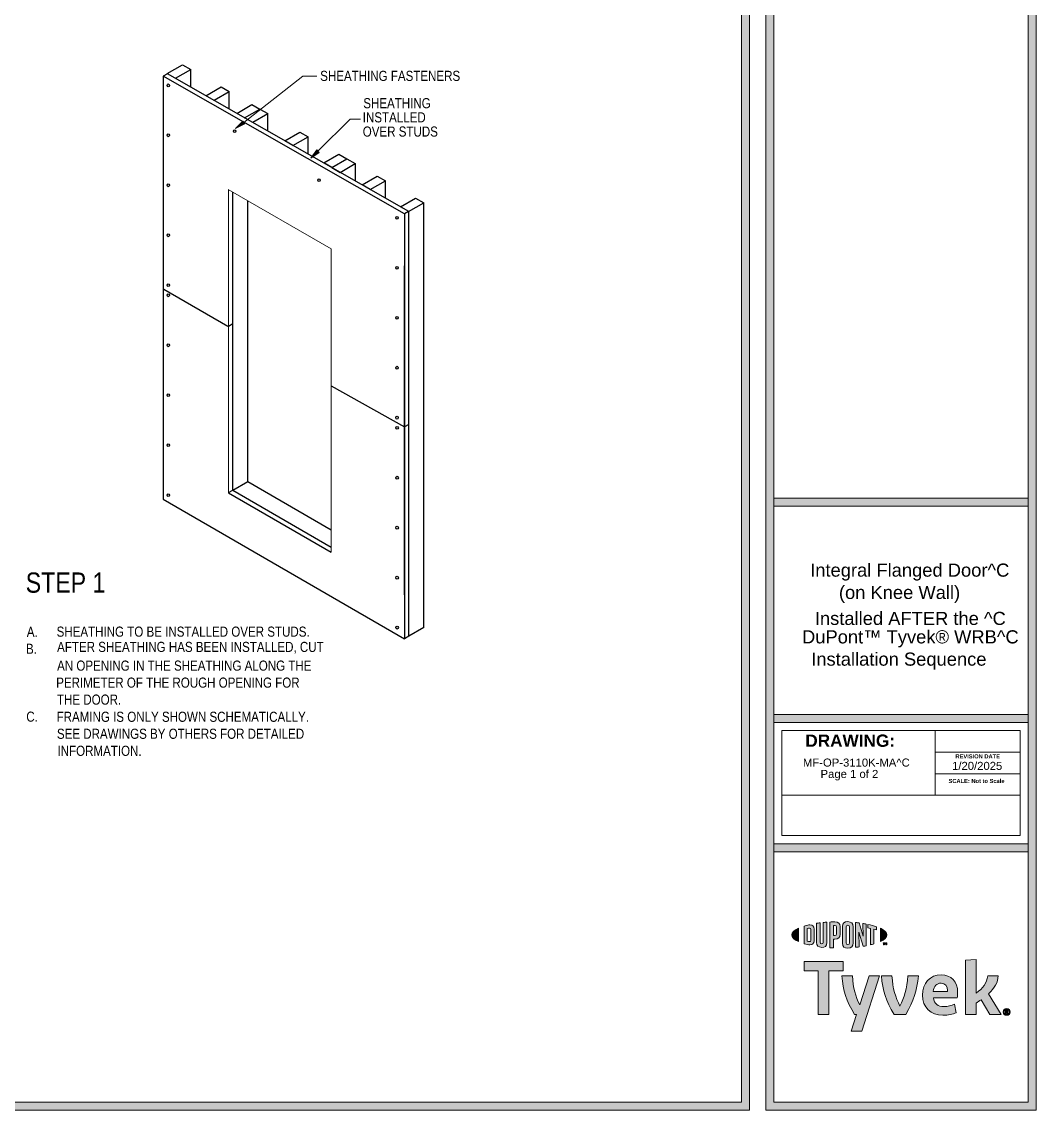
# Model space of a CAD drawing. Header units: inches. Extents: x -26 to 76, y -15 to 22.
# Drawn here: x 8.77 to 24.47, y -15.13 to 1.72 of the extents above; entities that cross this region are included whole.
import ezdxf

# ---------------------------------------------------------------- set-up
doc = ezdxf.new("R2010")
doc.units = ezdxf.units.IN
doc.header["$MEASUREMENT"] = 0
doc.layers.get('0').update_dxf_attribs({"lineweight": 0})
for name, color, linetype, lineweight in [('.ATI-TEXT_2', 7, 'Continuous', 0), ('G-ANNO-TTLB', 7, 'Continuous', 0), ('TYVEK', 7, 'Continuous', 0)]:
    doc.layers.add(name, color=color, linetype=linetype, lineweight=lineweight)

# ---------------------------------------------------------------- blocks, each defined once
blk = doc.blocks.new('Block_9')
at = {"layer": 'G-ANNO-TTLB', "true_color": 0xe02127, "transparency": 33554687}
h = blk.add_hatch(color=242, dxfattribs=at)
h.dxf.hatch_style = 2
edge = h.paths.add_edge_path()
edge.add_spline(control_points=[(20.982, -12.504), (20.982, -12.52), (20.973, -12.525), (20.961, -12.525), (20.952, -12.525), (20.939, -12.522), (20.928, -12.519), (20.928, -12.519), (20.928, -12.322), (20.928, -12.322), (20.939, -12.319), (20.952, -12.316), (20.961, -12.316), (20.973, -12.316), (20.982, -12.321), (20.982, -12.337), (20.982, -12.337), (20.982, -12.504), (20.982, -12.504)], knot_values=[0, 0, 0, 0, 1, 1, 1, 2, 2, 2, 3, 3, 3, 4, 4, 4, 5, 5, 5, 6, 6, 6, 6], degree=3, periodic=0)
edge = h.paths.add_edge_path()
edge.add_spline(control_points=[(20.969, -12.264), (20.951, -12.264), (20.925, -12.27), (20.879, -12.284), (20.879, -12.284), (20.879, -12.557), (20.879, -12.557), (20.919, -12.569), (20.951, -12.576), (20.969, -12.576), (21.01, -12.576), (21.033, -12.551), (21.033, -12.511), (21.033, -12.511), (21.033, -12.33), (21.033, -12.33), (21.033, -12.29), (21.01, -12.264), (20.969, -12.264)], knot_values=[0, 0, 0, 0, 1, 1, 1, 2, 2, 2, 3, 3, 3, 4, 4, 4, 5, 5, 5, 6, 6, 6, 6], degree=3, periodic=0)
h = blk.add_hatch(color=242, dxfattribs=at)
h.dxf.hatch_style = 2
edge = h.paths.add_edge_path()
edge.add_spline(control_points=[(21.176, -12.536), (21.176, -12.551), (21.17, -12.561), (21.151, -12.559), (21.131, -12.557), (21.126, -12.549), (21.126, -12.53), (21.126, -12.53), (21.126, -12.233), (21.126, -12.233), (21.113, -12.235), (21.085, -12.239), (21.072, -12.24), (21.072, -12.24), (21.072, -12.54), (21.072, -12.54), (21.072, -12.588), (21.096, -12.607), (21.151, -12.613), (21.201, -12.619), (21.232, -12.593), (21.232, -12.54), (21.232, -12.54), (21.232, -12.224), (21.232, -12.224), (21.221, -12.224), (21.187, -12.227), (21.176, -12.228), (21.176, -12.228), (21.176, -12.536), (21.176, -12.536)], knot_values=[0, 0, 0, 0, 1, 1, 1, 2, 2, 2, 3, 3, 3, 4, 4, 4, 5, 5, 5, 6, 6, 6, 7, 7, 7, 8, 8, 8, 9, 9, 9, 10, 10, 10, 10], degree=3, periodic=0)
h = blk.add_hatch(color=242, dxfattribs=at)
h.dxf.hatch_style = 2
edge = h.paths.add_edge_path()
edge.add_spline(control_points=[(21.38, -12.405), (21.38, -12.423), (21.374, -12.431), (21.351, -12.431), (21.351, -12.431), (21.332, -12.431), (21.332, -12.431), (21.332, -12.431), (21.332, -12.274), (21.332, -12.274), (21.34, -12.273), (21.345, -12.273), (21.35, -12.273), (21.375, -12.273), (21.38, -12.283), (21.38, -12.3), (21.38, -12.3), (21.38, -12.405), (21.38, -12.405)], knot_values=[0, 0, 0, 0, 1, 1, 1, 2, 2, 2, 3, 3, 3, 4, 4, 4, 5, 5, 5, 6, 6, 6, 6], degree=3, periodic=0)
edge = h.paths.add_edge_path()
edge.add_spline(control_points=[(21.354, -12.218), (21.344, -12.218), (21.308, -12.219), (21.276, -12.221), (21.276, -12.221), (21.276, -12.62), (21.276, -12.62), (21.287, -12.62), (21.316, -12.622), (21.332, -12.622), (21.332, -12.622), (21.332, -12.487), (21.332, -12.487), (21.332, -12.487), (21.354, -12.487), (21.354, -12.487), (21.412, -12.487), (21.437, -12.46), (21.437, -12.41), (21.437, -12.41), (21.437, -12.292), (21.437, -12.292), (21.437, -12.242), (21.409, -12.218), (21.354, -12.218)], knot_values=[0, 0, 0, 0, 1, 1, 1, 2, 2, 2, 3, 3, 3, 4, 4, 4, 5, 5, 5, 6, 6, 6, 7, 7, 7, 8, 8, 8, 8], degree=3, periodic=0)
h = blk.add_hatch(color=242, dxfattribs=at)
h.dxf.hatch_style = 2
edge = h.paths.add_edge_path()
edge.add_spline(control_points=[(21.58, -12.545), (21.58, -12.561), (21.575, -12.569), (21.555, -12.569), (21.535, -12.57), (21.529, -12.561), (21.529, -12.545), (21.529, -12.545), (21.529, -12.296), (21.529, -12.296), (21.529, -12.28), (21.535, -12.271), (21.555, -12.271), (21.575, -12.272), (21.58, -12.28), (21.58, -12.296), (21.58, -12.296), (21.58, -12.545), (21.58, -12.545)], knot_values=[0, 0, 0, 0, 1, 1, 1, 2, 2, 2, 3, 3, 3, 4, 4, 4, 5, 5, 5, 6, 6, 6, 6], degree=3, periodic=0)
edge = h.paths.add_edge_path()
edge.add_spline(control_points=[(21.555, -12.215), (21.503, -12.213), (21.472, -12.236), (21.472, -12.288), (21.472, -12.288), (21.472, -12.549), (21.472, -12.549), (21.472, -12.605), (21.5, -12.628), (21.555, -12.625), (21.609, -12.623), (21.637, -12.603), (21.637, -12.544), (21.637, -12.544), (21.637, -12.294), (21.637, -12.294), (21.637, -12.238), (21.612, -12.218), (21.555, -12.215)], knot_values=[0, 0, 0, 0, 1, 1, 1, 2, 2, 2, 3, 3, 3, 4, 4, 4, 5, 5, 5, 6, 6, 6, 6], degree=3, periodic=0)
h = blk.add_hatch(color=242, dxfattribs=at)
h.dxf.hatch_style = 2
edge = h.paths.add_edge_path()
edge.add_spline(control_points=[(21.793, -12.438), (21.793, -12.438), (21.73, -12.235), (21.73, -12.235), (21.714, -12.233), (21.693, -12.23), (21.677, -12.229), (21.677, -12.229), (21.677, -12.612), (21.677, -12.612), (21.688, -12.611), (21.717, -12.608), (21.731, -12.606), (21.731, -12.606), (21.727, -12.38), (21.727, -12.38), (21.727, -12.38), (21.793, -12.597), (21.793, -12.597), (21.807, -12.595), (21.827, -12.591), (21.84, -12.589), (21.84, -12.589), (21.84, -12.252), (21.84, -12.252), (21.826, -12.249), (21.801, -12.245), (21.789, -12.243), (21.789, -12.243), (21.793, -12.438), (21.793, -12.438)], knot_values=[0, 0, 0, 0, 1, 1, 1, 2, 2, 2, 3, 3, 3, 4, 4, 4, 5, 5, 5, 6, 6, 6, 7, 7, 7, 8, 8, 8, 9, 9, 9, 10, 10, 10, 10], degree=3, periodic=0)
h = blk.add_hatch(color=242, dxfattribs=at)
h.dxf.hatch_style = 2
edge = h.paths.add_edge_path()
edge.add_spline(control_points=[(21.868, -12.311), (21.882, -12.313), (21.896, -12.316), (21.909, -12.319), (21.909, -12.319), (21.909, -12.574), (21.909, -12.574), (21.921, -12.571), (21.944, -12.565), (21.959, -12.56), (21.959, -12.56), (21.959, -12.331), (21.959, -12.331), (21.974, -12.335), (21.988, -12.339), (22, -12.342), (22, -12.342), (22, -12.293), (22, -12.293), (21.961, -12.279), (21.918, -12.268), (21.868, -12.258), (21.868, -12.258), (21.868, -12.311), (21.868, -12.311)], knot_values=[0, 0, 0, 0, 1, 1, 1, 2, 2, 2, 3, 3, 3, 4, 4, 4, 5, 5, 5, 6, 6, 6, 7, 7, 7, 8, 8, 8, 8], degree=3, periodic=0)
h = blk.add_hatch(color=242, dxfattribs=at)
h.dxf.hatch_style = 2
edge = h.paths.add_edge_path()
edge.add_spline(control_points=[(20.69, -12.42), (20.69, -12.457), (20.727, -12.493), (20.79, -12.523), (20.79, -12.523), (20.79, -12.317), (20.79, -12.317), (20.727, -12.347), (20.69, -12.382), (20.69, -12.42)], knot_values=[0, 0, 0, 0, 1, 1, 1, 2, 2, 2, 3, 3, 3, 3], degree=3, periodic=0)
h = blk.add_hatch(color=242, dxfattribs=at)
h.dxf.hatch_style = 2
edge = h.paths.add_edge_path()
edge.add_spline(control_points=[(22.161, -12.42), (22.161, -12.457), (22.124, -12.493), (22.06, -12.523), (22.06, -12.523), (22.06, -12.317), (22.06, -12.317), (22.124, -12.347), (22.161, -12.382), (22.161, -12.42)], knot_values=[0, 0, 0, 0, 1, 1, 1, 2, 2, 2, 3, 3, 3, 3], degree=3, periodic=0)
h = blk.add_hatch(color=242, dxfattribs=at)
h.dxf.hatch_style = 2
edge = h.paths.add_edge_path()
edge.add_spline(control_points=[(22.131, -12.543), (22.131, -12.543), (22.137, -12.543), (22.137, -12.543), (22.137, -12.543), (22.146, -12.558), (22.146, -12.558), (22.146, -12.558), (22.155, -12.543), (22.155, -12.543), (22.155, -12.543), (22.161, -12.543), (22.161, -12.543), (22.161, -12.543), (22.161, -12.573), (22.161, -12.573), (22.161, -12.573), (22.155, -12.573), (22.155, -12.573), (22.155, -12.573), (22.155, -12.552), (22.155, -12.552), (22.155, -12.552), (22.146, -12.566), (22.146, -12.566), (22.146, -12.566), (22.146, -12.566), (22.146, -12.566), (22.146, -12.566), (22.136, -12.552), (22.136, -12.552), (22.136, -12.552), (22.136, -12.573), (22.136, -12.573), (22.136, -12.573), (22.131, -12.573), (22.131, -12.573), (22.131, -12.573), (22.131, -12.543), (22.131, -12.543)], knot_values=[0, 0, 0, 0, 1, 1, 1, 2, 2, 2, 3, 3, 3, 4, 4, 4, 5, 5, 5, 6, 6, 6, 7, 7, 7, 8, 8, 8, 9, 9, 9, 10, 10, 10, 11, 11, 11, 12, 12, 12, 13, 13, 13, 13], degree=3, periodic=0)
edge = h.paths.add_edge_path()
edge.add_spline(control_points=[(22.11, -12.549), (22.11, -12.549), (22.101, -12.549), (22.101, -12.549), (22.101, -12.549), (22.101, -12.543), (22.101, -12.543), (22.101, -12.543), (22.125, -12.543), (22.125, -12.543), (22.125, -12.543), (22.125, -12.549), (22.125, -12.549), (22.125, -12.549), (22.115, -12.549), (22.115, -12.549), (22.115, -12.549), (22.115, -12.573), (22.115, -12.573), (22.115, -12.573), (22.11, -12.573), (22.11, -12.573), (22.11, -12.573), (22.11, -12.549), (22.11, -12.549)], knot_values=[0, 0, 0, 0, 1, 1, 1, 2, 2, 2, 3, 3, 3, 4, 4, 4, 5, 5, 5, 6, 6, 6, 7, 7, 7, 8, 8, 8, 8], degree=3, periodic=0)
at = {"layer": 'G-ANNO-TTLB'}
for points, knots in [([(20.969, -12.264), (20.951, -12.264), (20.925, -12.27), (20.879, -12.284), (20.879, -12.284), (20.879, -12.557), (20.879, -12.557), (20.919, -12.569), (20.951, -12.576), (20.969, -12.576), (21.01, -12.576), (21.033, -12.551), (21.033, -12.511), (21.033, -12.511), (21.033, -12.33), (21.033, -12.33), (21.033, -12.29), (21.01, -12.264), (20.969, -12.264)], [0, 0, 0, 0, 1, 1, 1, 2, 2, 2, 3, 3, 3, 4, 4, 4, 5, 5, 5, 6, 6, 6, 6]), ([(21.176, -12.536), (21.176, -12.551), (21.17, -12.561), (21.151, -12.559), (21.131, -12.557), (21.126, -12.549), (21.126, -12.53), (21.126, -12.53), (21.126, -12.233), (21.126, -12.233), (21.113, -12.235), (21.085, -12.239), (21.072, -12.24), (21.072, -12.24), (21.072, -12.54), (21.072, -12.54), (21.072, -12.588), (21.096, -12.607), (21.151, -12.613), (21.201, -12.619), (21.232, -12.593), (21.232, -12.54), (21.232, -12.54), (21.232, -12.224), (21.232, -12.224), (21.221, -12.224), (21.187, -12.227), (21.176, -12.228), (21.176, -12.228), (21.176, -12.536), (21.176, -12.536)], [0, 0, 0, 0, 1, 1, 1, 2, 2, 2, 3, 3, 3, 4, 4, 4, 5, 5, 5, 6, 6, 6, 7, 7, 7, 8, 8, 8, 9, 9, 9, 10, 10, 10, 10]), ([(21.354, -12.218), (21.344, -12.218), (21.308, -12.219), (21.276, -12.221), (21.276, -12.221), (21.276, -12.62), (21.276, -12.62), (21.287, -12.62), (21.316, -12.622), (21.332, -12.622), (21.332, -12.622), (21.332, -12.487), (21.332, -12.487), (21.332, -12.487), (21.354, -12.487), (21.354, -12.487), (21.412, -12.487), (21.437, -12.46), (21.437, -12.41), (21.437, -12.41), (21.437, -12.292), (21.437, -12.292), (21.437, -12.242), (21.409, -12.218), (21.354, -12.218)], [0, 0, 0, 0, 1, 1, 1, 2, 2, 2, 3, 3, 3, 4, 4, 4, 5, 5, 5, 6, 6, 6, 7, 7, 7, 8, 8, 8, 8]), ([(21.38, -12.405), (21.38, -12.423), (21.374, -12.431), (21.351, -12.431), (21.351, -12.431), (21.332, -12.431), (21.332, -12.431), (21.332, -12.431), (21.332, -12.274), (21.332, -12.274), (21.34, -12.273), (21.345, -12.273), (21.35, -12.273), (21.375, -12.273), (21.38, -12.283), (21.38, -12.3), (21.38, -12.3), (21.38, -12.405), (21.38, -12.405)], [0, 0, 0, 0, 1, 1, 1, 2, 2, 2, 3, 3, 3, 4, 4, 4, 5, 5, 5, 6, 6, 6, 6]), ([(21.555, -12.215), (21.503, -12.213), (21.472, -12.236), (21.472, -12.288), (21.472, -12.288), (21.472, -12.549), (21.472, -12.549), (21.472, -12.605), (21.5, -12.628), (21.555, -12.625), (21.609, -12.623), (21.637, -12.603), (21.637, -12.544), (21.637, -12.544), (21.637, -12.294), (21.637, -12.294), (21.637, -12.238), (21.612, -12.218), (21.555, -12.215)], [0, 0, 0, 0, 1, 1, 1, 2, 2, 2, 3, 3, 3, 4, 4, 4, 5, 5, 5, 6, 6, 6, 6]), ([(21.58, -12.545), (21.58, -12.561), (21.575, -12.569), (21.555, -12.569), (21.535, -12.57), (21.529, -12.561), (21.529, -12.545), (21.529, -12.545), (21.529, -12.296), (21.529, -12.296), (21.529, -12.28), (21.535, -12.271), (21.555, -12.271), (21.575, -12.272), (21.58, -12.28), (21.58, -12.296), (21.58, -12.296), (21.58, -12.545), (21.58, -12.545)], [0, 0, 0, 0, 1, 1, 1, 2, 2, 2, 3, 3, 3, 4, 4, 4, 5, 5, 5, 6, 6, 6, 6]), ([(21.793, -12.438), (21.793, -12.438), (21.73, -12.235), (21.73, -12.235), (21.714, -12.233), (21.693, -12.23), (21.677, -12.229), (21.677, -12.229), (21.677, -12.612), (21.677, -12.612), (21.688, -12.611), (21.717, -12.608), (21.731, -12.606), (21.731, -12.606), (21.727, -12.38), (21.727, -12.38), (21.727, -12.38), (21.793, -12.597), (21.793, -12.597), (21.807, -12.595), (21.827, -12.591), (21.84, -12.589), (21.84, -12.589), (21.84, -12.252), (21.84, -12.252), (21.826, -12.249), (21.801, -12.245), (21.789, -12.243), (21.789, -12.243), (21.793, -12.438), (21.793, -12.438)], [0, 0, 0, 0, 1, 1, 1, 2, 2, 2, 3, 3, 3, 4, 4, 4, 5, 5, 5, 6, 6, 6, 7, 7, 7, 8, 8, 8, 9, 9, 9, 10, 10, 10, 10]), ([(21.868, -12.311), (21.882, -12.313), (21.896, -12.316), (21.909, -12.319), (21.909, -12.319), (21.909, -12.574), (21.909, -12.574), (21.921, -12.571), (21.944, -12.565), (21.959, -12.56), (21.959, -12.56), (21.959, -12.331), (21.959, -12.331), (21.974, -12.335), (21.988, -12.339), (22, -12.342), (22, -12.342), (22, -12.293), (22, -12.293), (21.961, -12.279), (21.918, -12.268), (21.868, -12.258), (21.868, -12.258), (21.868, -12.311), (21.868, -12.311)], [0, 0, 0, 0, 1, 1, 1, 2, 2, 2, 3, 3, 3, 4, 4, 4, 5, 5, 5, 6, 6, 6, 7, 7, 7, 8, 8, 8, 8]), ([(20.69, -12.42), (20.69, -12.457), (20.727, -12.493), (20.79, -12.523), (20.79, -12.523), (20.79, -12.317), (20.79, -12.317), (20.727, -12.347), (20.69, -12.382), (20.69, -12.42)], [0, 0, 0, 0, 1, 1, 1, 2, 2, 2, 3, 3, 3, 3]), ([(20.982, -12.504), (20.982, -12.52), (20.973, -12.525), (20.961, -12.525), (20.952, -12.525), (20.939, -12.522), (20.928, -12.519), (20.928, -12.519), (20.928, -12.322), (20.928, -12.322), (20.939, -12.319), (20.952, -12.316), (20.961, -12.316), (20.973, -12.316), (20.982, -12.321), (20.982, -12.337), (20.982, -12.337), (20.982, -12.504), (20.982, -12.504)], [0, 0, 0, 0, 1, 1, 1, 2, 2, 2, 3, 3, 3, 4, 4, 4, 5, 5, 5, 6, 6, 6, 6]), ([(22.161, -12.42), (22.161, -12.457), (22.124, -12.493), (22.06, -12.523), (22.06, -12.523), (22.06, -12.317), (22.06, -12.317), (22.124, -12.347), (22.161, -12.382), (22.161, -12.42)], [0, 0, 0, 0, 1, 1, 1, 2, 2, 2, 3, 3, 3, 3]), ([(22.11, -12.549), (22.11, -12.549), (22.101, -12.549), (22.101, -12.549), (22.101, -12.549), (22.101, -12.543), (22.101, -12.543), (22.101, -12.543), (22.125, -12.543), (22.125, -12.543), (22.125, -12.543), (22.125, -12.549), (22.125, -12.549), (22.125, -12.549), (22.115, -12.549), (22.115, -12.549), (22.115, -12.549), (22.115, -12.573), (22.115, -12.573), (22.115, -12.573), (22.11, -12.573), (22.11, -12.573), (22.11, -12.573), (22.11, -12.549), (22.11, -12.549)], [0, 0, 0, 0, 1, 1, 1, 2, 2, 2, 3, 3, 3, 4, 4, 4, 5, 5, 5, 6, 6, 6, 7, 7, 7, 8, 8, 8, 8]), ([(22.131, -12.543), (22.131, -12.543), (22.137, -12.543), (22.137, -12.543), (22.137, -12.543), (22.146, -12.558), (22.146, -12.558), (22.146, -12.558), (22.155, -12.543), (22.155, -12.543), (22.155, -12.543), (22.161, -12.543), (22.161, -12.543), (22.161, -12.543), (22.161, -12.573), (22.161, -12.573), (22.161, -12.573), (22.155, -12.573), (22.155, -12.573), (22.155, -12.573), (22.155, -12.552), (22.155, -12.552), (22.155, -12.552), (22.146, -12.566), (22.146, -12.566), (22.146, -12.566), (22.146, -12.566), (22.146, -12.566), (22.146, -12.566), (22.136, -12.552), (22.136, -12.552), (22.136, -12.552), (22.136, -12.573), (22.136, -12.573), (22.136, -12.573), (22.131, -12.573), (22.131, -12.573), (22.131, -12.573), (22.131, -12.543), (22.131, -12.543)], [0, 0, 0, 0, 1, 1, 1, 2, 2, 2, 3, 3, 3, 4, 4, 4, 5, 5, 5, 6, 6, 6, 7, 7, 7, 8, 8, 8, 9, 9, 9, 10, 10, 10, 11, 11, 11, 12, 12, 12, 13, 13, 13, 13])]:
    blk.add_open_spline(points, degree=3, knots=knots, dxfattribs=at)
blk = doc.blocks.new('Block_13')
at = {"layer": 'G-ANNO-TTLB', "true_color": 0x15497e, "transparency": 33554687}
h = blk.add_hatch(color=156, dxfattribs=at)
h.dxf.hatch_style = 2
edge = h.paths.add_edge_path()
edge.add_spline(control_points=[(23.736, -13.331), (23.736, -13.331), (23.93, -13.651), (23.93, -13.651), (23.93, -13.651), (23.754, -13.651), (23.754, -13.651), (23.754, -13.651), (23.619, -13.423), (23.619, -13.423), (23.595, -13.44), (23.569, -13.458), (23.541, -13.475), (23.541, -13.475), (23.541, -13.651), (23.541, -13.651), (23.541, -13.651), (23.379, -13.651), (23.379, -13.651), (23.379, -13.651), (23.379, -12.811), (23.379, -12.811), (23.379, -12.811), (23.541, -12.803), (23.541, -12.803), (23.541, -12.803), (23.541, -13.32), (23.541, -13.32), (23.651, -13.248), (23.705, -13.166), (23.724, -13.052), (23.724, -13.052), (23.884, -13.052), (23.884, -13.052), (23.881, -13.153), (23.829, -13.243), (23.736, -13.331)], knot_values=[0, 0, 0, 0, 1, 1, 1, 2, 2, 2, 3, 3, 3, 4, 4, 4, 5, 5, 5, 6, 6, 6, 7, 7, 7, 8, 8, 8, 9, 9, 9, 10, 10, 10, 11, 11, 11, 12, 12, 12, 12], degree=3, periodic=0)
h = blk.add_hatch(color=156, dxfattribs=at)
h.dxf.hatch_style = 2
h.paths.add_polyline_path([(21.482, -12.831), (20.879, -12.831), (20.879, -12.974), (21.097, -12.974), (21.097, -13.651), (21.264, -13.651), (21.264, -12.974), (21.482, -12.974)])
h = blk.add_hatch(color=156, dxfattribs=at)
h.dxf.hatch_style = 2
edge = h.paths.add_edge_path()
edge.add_spline(control_points=[(22.486, -13.052), (22.475, -13.253), (22.431, -13.389), (22.362, -13.521), (22.295, -13.389), (22.251, -13.253), (22.239, -13.052), (22.239, -13.052), (22.076, -13.052), (22.076, -13.052), (22.093, -13.288), (22.146, -13.439), (22.273, -13.651), (22.273, -13.651), (22.452, -13.651), (22.452, -13.651), (22.574, -13.439), (22.624, -13.288), (22.648, -13.052), (22.648, -13.052), (22.486, -13.052), (22.486, -13.052)], knot_values=[0, 0, 0, 0, 1, 1, 1, 2, 2, 2, 3, 3, 3, 4, 4, 4, 5, 5, 5, 6, 6, 6, 7, 7, 7, 7], degree=3, periodic=0)
h = blk.add_hatch(color=156, dxfattribs=at)
h.dxf.hatch_style = 2
edge = h.paths.add_edge_path()
edge.add_spline(control_points=[(22.879, -13.295), (22.879, -13.295), (23.101, -13.295), (23.101, -13.295), (23.101, -13.295), (23.101, -13.281), (23.101, -13.281), (23.101, -13.215), (23.066, -13.167), (23.002, -13.167), (22.934, -13.167), (22.889, -13.215), (22.879, -13.295)], knot_values=[0, 0, 0, 0, 1, 1, 1, 2, 2, 2, 3, 3, 3, 4, 4, 4, 4], degree=3, periodic=0)
edge = h.paths.add_edge_path()
edge.add_spline(control_points=[(23.234, -13.625), (23.182, -13.649), (23.106, -13.665), (23.029, -13.665), (22.84, -13.665), (22.711, -13.546), (22.711, -13.351), (22.711, -13.165), (22.829, -13.038), (23.002, -13.038), (23.155, -13.038), (23.256, -13.147), (23.256, -13.304), (23.256, -13.339), (23.254, -13.37), (23.251, -13.393), (23.251, -13.393), (22.881, -13.393), (22.881, -13.393), (22.896, -13.487), (22.951, -13.529), (23.045, -13.529), (23.102, -13.529), (23.158, -13.516), (23.208, -13.495), (23.208, -13.495), (23.234, -13.625), (23.234, -13.625)], knot_values=[0, 0, 0, 0, 1, 1, 1, 2, 2, 2, 3, 3, 3, 4, 4, 4, 5, 5, 5, 6, 6, 6, 7, 7, 7, 8, 8, 8, 9, 9, 9, 9], degree=3, periodic=0)
at = {"layer": 'G-ANNO-TTLB'}
blk.add_lwpolyline([(21.482, -12.831), (20.879, -12.831), (20.879, -12.974), (21.097, -12.974), (21.097, -13.651), (21.264, -13.651), (21.264, -12.974), (21.482, -12.974)], close=True, dxfattribs=at)
for points, knots in [([(23.736, -13.331), (23.736, -13.331), (23.93, -13.651), (23.93, -13.651), (23.93, -13.651), (23.754, -13.651), (23.754, -13.651), (23.754, -13.651), (23.619, -13.423), (23.619, -13.423), (23.595, -13.44), (23.569, -13.458), (23.541, -13.475), (23.541, -13.475), (23.541, -13.651), (23.541, -13.651), (23.541, -13.651), (23.379, -13.651), (23.379, -13.651), (23.379, -13.651), (23.379, -12.811), (23.379, -12.811), (23.379, -12.811), (23.541, -12.803), (23.541, -12.803), (23.541, -12.803), (23.541, -13.32), (23.541, -13.32), (23.651, -13.248), (23.705, -13.166), (23.724, -13.052), (23.724, -13.052), (23.884, -13.052), (23.884, -13.052), (23.881, -13.153), (23.829, -13.243), (23.736, -13.331)], [0, 0, 0, 0, 1, 1, 1, 2, 2, 2, 3, 3, 3, 4, 4, 4, 5, 5, 5, 6, 6, 6, 7, 7, 7, 8, 8, 8, 9, 9, 9, 10, 10, 10, 11, 11, 11, 12, 12, 12, 12]), ([(22.486, -13.052), (22.475, -13.253), (22.431, -13.389), (22.362, -13.521), (22.295, -13.389), (22.251, -13.253), (22.239, -13.052), (22.239, -13.052), (22.076, -13.052), (22.076, -13.052), (22.093, -13.288), (22.146, -13.439), (22.273, -13.651), (22.273, -13.651), (22.452, -13.651), (22.452, -13.651), (22.574, -13.439), (22.624, -13.288), (22.648, -13.052), (22.648, -13.052), (22.486, -13.052), (22.486, -13.052)], [0, 0, 0, 0, 1, 1, 1, 2, 2, 2, 3, 3, 3, 4, 4, 4, 5, 5, 5, 6, 6, 6, 7, 7, 7, 7]), ([(23.234, -13.625), (23.182, -13.649), (23.106, -13.665), (23.029, -13.665), (22.84, -13.665), (22.711, -13.546), (22.711, -13.351), (22.711, -13.165), (22.829, -13.038), (23.002, -13.038), (23.155, -13.038), (23.256, -13.147), (23.256, -13.304), (23.256, -13.339), (23.254, -13.37), (23.251, -13.393), (23.251, -13.393), (22.881, -13.393), (22.881, -13.393), (22.896, -13.487), (22.951, -13.529), (23.045, -13.529), (23.102, -13.529), (23.158, -13.516), (23.208, -13.495), (23.208, -13.495), (23.234, -13.625), (23.234, -13.625)], [0, 0, 0, 0, 1, 1, 1, 2, 2, 2, 3, 3, 3, 4, 4, 4, 5, 5, 5, 6, 6, 6, 7, 7, 7, 8, 8, 8, 9, 9, 9, 9]), ([(22.879, -13.295), (22.879, -13.295), (23.101, -13.295), (23.101, -13.295), (23.101, -13.295), (23.101, -13.281), (23.101, -13.281), (23.101, -13.215), (23.066, -13.167), (23.002, -13.167), (22.934, -13.167), (22.889, -13.215), (22.879, -13.295)], [0, 0, 0, 0, 1, 1, 1, 2, 2, 2, 3, 3, 3, 4, 4, 4, 4])]:
    blk.add_open_spline(points, degree=3, knots=knots, dxfattribs=at)
blk = doc.blocks.new('Block_12')
at = {"layer": 'G-ANNO-TTLB', "true_color": 0x15497e, "transparency": 33554687}
h = blk.add_hatch(color=156, dxfattribs=at)
h.dxf.hatch_style = 2
edge = h.paths.add_edge_path()
edge.add_spline(control_points=[(21.885, -13.052), (21.885, -13.052), (21.74, -13.503), (21.74, -13.503), (21.678, -13.376), (21.638, -13.244), (21.626, -13.052), (21.626, -13.052), (21.463, -13.052), (21.463, -13.052), (21.48, -13.288), (21.533, -13.439), (21.66, -13.651), (21.66, -13.651), (21.692, -13.651), (21.692, -13.651), (21.692, -13.651), (21.609, -13.909), (21.609, -13.909), (21.609, -13.909), (21.771, -13.909), (21.771, -13.909), (21.771, -13.909), (22.047, -13.052), (22.047, -13.052), (22.047, -13.052), (21.885, -13.052), (21.885, -13.052)], knot_values=[0, 0, 0, 0, 1, 1, 1, 2, 2, 2, 3, 3, 3, 4, 4, 4, 5, 5, 5, 6, 6, 6, 7, 7, 7, 8, 8, 8, 9, 9, 9, 9], degree=3, periodic=0)
at = {"layer": 'G-ANNO-TTLB'}
blk.add_open_spline([(21.885, -13.052), (21.885, -13.052), (21.74, -13.503), (21.74, -13.503), (21.678, -13.376), (21.638, -13.244), (21.626, -13.052), (21.626, -13.052), (21.463, -13.052), (21.463, -13.052), (21.48, -13.288), (21.533, -13.439), (21.66, -13.651), (21.66, -13.651), (21.692, -13.651), (21.692, -13.651), (21.692, -13.651), (21.609, -13.909), (21.609, -13.909), (21.609, -13.909), (21.771, -13.909), (21.771, -13.909), (21.771, -13.909), (22.047, -13.052), (22.047, -13.052), (22.047, -13.052), (21.885, -13.052), (21.885, -13.052)], degree=3, knots=[0, 0, 0, 0, 1, 1, 1, 2, 2, 2, 3, 3, 3, 4, 4, 4, 5, 5, 5, 6, 6, 6, 7, 7, 7, 8, 8, 8, 9, 9, 9, 9], dxfattribs=at)
blk.add_blockref('Block_13', (0, 0), dxfattribs=at)
blk = doc.blocks.new('Block_14')
at = {"layer": 'G-ANNO-TTLB', "true_color": 0x15497e, "transparency": 33554687}
h = blk.add_hatch(color=156, dxfattribs=at)
h.dxf.hatch_style = 2
edge = h.paths.add_edge_path()
edge.add_spline(control_points=[(24.008, -13.596), (24.008, -13.596), (24.008, -13.611), (24.008, -13.611), (24.008, -13.611), (24.014, -13.611), (24.014, -13.611), (24.021, -13.611), (24.024, -13.61), (24.024, -13.604), (24.024, -13.598), (24.021, -13.596), (24.014, -13.596), (24.014, -13.596), (24.008, -13.596), (24.008, -13.596)], knot_values=[0, 0, 0, 0, 1, 1, 1, 2, 2, 2, 3, 3, 3, 4, 4, 4, 5, 5, 5, 5], degree=3, periodic=0)
edge = h.paths.add_edge_path()
edge.add_spline(control_points=[(23.996, -13.586), (23.996, -13.586), (24.014, -13.586), (24.014, -13.586), (24.029, -13.586), (24.035, -13.593), (24.035, -13.604), (24.035, -13.611), (24.032, -13.617), (24.025, -13.619), (24.029, -13.626), (24.033, -13.632), (24.039, -13.639), (24.039, -13.639), (24.025, -13.639), (24.025, -13.639), (24.021, -13.633), (24.017, -13.627), (24.014, -13.621), (24.014, -13.621), (24.008, -13.621), (24.008, -13.621), (24.008, -13.621), (24.008, -13.639), (24.008, -13.639), (24.008, -13.639), (23.996, -13.639), (23.996, -13.639), (23.996, -13.639), (23.996, -13.586), (23.996, -13.586)], knot_values=[0, 0, 0, 0, 1, 1, 1, 2, 2, 2, 3, 3, 3, 4, 4, 4, 5, 5, 5, 6, 6, 6, 7, 7, 7, 8, 8, 8, 9, 9, 9, 10, 10, 10, 10], degree=3, periodic=0)
edge = h.paths.add_edge_path()
edge.add_spline(control_points=[(24.015, -13.573), (23.99, -13.573), (23.975, -13.587), (23.975, -13.614), (23.975, -13.64), (23.99, -13.655), (24.015, -13.655), (24.04, -13.655), (24.055, -13.64), (24.055, -13.614), (24.055, -13.587), (24.04, -13.573), (24.015, -13.573)], knot_values=[0, 0, 0, 0, 1, 1, 1, 2, 2, 2, 3, 3, 3, 4, 4, 4, 4], degree=3, periodic=0)
edge = h.paths.add_edge_path()
edge.add_spline(control_points=[(24.015, -13.562), (24.047, -13.562), (24.067, -13.582), (24.067, -13.614), (24.067, -13.645), (24.046, -13.665), (24.015, -13.665), (23.983, -13.665), (23.963, -13.645), (23.963, -13.614), (23.963, -13.582), (23.983, -13.562), (24.015, -13.562)], knot_values=[0, 0, 0, 0, 1, 1, 1, 2, 2, 2, 3, 3, 3, 4, 4, 4, 4], degree=3, periodic=0)
at = {"layer": 'G-ANNO-TTLB'}
for points, knots in [([(24.015, -13.562), (24.047, -13.562), (24.067, -13.582), (24.067, -13.614), (24.067, -13.645), (24.046, -13.665), (24.015, -13.665), (23.983, -13.665), (23.963, -13.645), (23.963, -13.614), (23.963, -13.582), (23.983, -13.562), (24.015, -13.562)], [0, 0, 0, 0, 1, 1, 1, 2, 2, 2, 3, 3, 3, 4, 4, 4, 4]), ([(24.015, -13.573), (23.99, -13.573), (23.975, -13.587), (23.975, -13.614), (23.975, -13.64), (23.99, -13.655), (24.015, -13.655), (24.04, -13.655), (24.055, -13.64), (24.055, -13.614), (24.055, -13.587), (24.04, -13.573), (24.015, -13.573)], [0, 0, 0, 0, 1, 1, 1, 2, 2, 2, 3, 3, 3, 4, 4, 4, 4]), ([(23.996, -13.586), (23.996, -13.586), (24.014, -13.586), (24.014, -13.586), (24.029, -13.586), (24.035, -13.593), (24.035, -13.604), (24.035, -13.611), (24.032, -13.617), (24.025, -13.619), (24.029, -13.626), (24.033, -13.632), (24.039, -13.639), (24.039, -13.639), (24.025, -13.639), (24.025, -13.639), (24.021, -13.633), (24.017, -13.627), (24.014, -13.621), (24.014, -13.621), (24.008, -13.621), (24.008, -13.621), (24.008, -13.621), (24.008, -13.639), (24.008, -13.639), (24.008, -13.639), (23.996, -13.639), (23.996, -13.639), (23.996, -13.639), (23.996, -13.586), (23.996, -13.586)], [0, 0, 0, 0, 1, 1, 1, 2, 2, 2, 3, 3, 3, 4, 4, 4, 5, 5, 5, 6, 6, 6, 7, 7, 7, 8, 8, 8, 9, 9, 9, 10, 10, 10, 10]), ([(24.008, -13.596), (24.008, -13.596), (24.008, -13.611), (24.008, -13.611), (24.008, -13.611), (24.014, -13.611), (24.014, -13.611), (24.021, -13.611), (24.024, -13.61), (24.024, -13.604), (24.024, -13.598), (24.021, -13.596), (24.014, -13.596), (24.014, -13.596), (24.008, -13.596), (24.008, -13.596)], [0, 0, 0, 0, 1, 1, 1, 2, 2, 2, 3, 3, 3, 4, 4, 4, 5, 5, 5, 5])]:
    blk.add_open_spline(points, degree=3, knots=knots, dxfattribs=at)
blk = doc.blocks.new('Block_11')
at = {"layer": 'G-ANNO-TTLB'}
for name in ['Block_12', 'Block_14']:
    blk.add_blockref(name, (0, 0), dxfattribs=at)
blk = doc.blocks.new('Block_10')
at = {"layer": 'G-ANNO-TTLB'}
blk.add_blockref('Block_11', (0, 0), dxfattribs=at)
blk = doc.blocks.new('Block_8')
at = {"layer": 'G-ANNO-TTLB'}
for name in ['Block_9', 'Block_10']:
    blk.add_blockref(name, (0, 0), dxfattribs=at)
blk = doc.blocks.new('Block_40')
at = {"layer": 'TYVEK', "color": 252, "lineweight": 25, "true_color": 0x838484}
for centre in [(14.578, -1.32), (14.578, -2.094), (14.578, -2.867), (14.578, -3.64), (14.578, -4.413)]:
    blk.add_ellipse(centre, major_axis=(0, 0.0221), ratio=0.812499, dxfattribs=at)
blk = doc.blocks.new('Block_68')
at = {"layer": 'TYVEK', "color": 252, "lineweight": 25, "true_color": 0x838484}
for centre in [(14.578, -4.57), (14.578, -5.343), (14.578, -6.116), (14.578, -6.89), (14.578, -7.663)]:
    blk.add_ellipse(centre, major_axis=(0, 0.0221), ratio=0.86328, dxfattribs=at)
blk = doc.blocks.new('Block_69')
at = {"layer": 'TYVEK', "color": 252, "lineweight": 25, "true_color": 0x838484}
for centre in [(11.035, 0.731), (11.035, -0.042), (11.035, -0.816), (11.035, -1.589), (11.035, -2.362)]:
    blk.add_ellipse(centre, major_axis=(0, 0.0221), ratio=0.812499, dxfattribs=at)
blk = doc.blocks.new('Block_70')
at = {"layer": 'TYVEK', "color": 252, "lineweight": 25, "true_color": 0x838484}
for centre in [(11.035, -2.519), (11.035, -3.292), (11.035, -4.065), (11.035, -4.839), (11.035, -5.612)]:
    blk.add_ellipse(centre, major_axis=(0, 0.0221), ratio=0.86328, dxfattribs=at)
blk = doc.blocks.new('Block_407')
at = {"layer": '.ATI-TEXT_2', "true_color": 0x000000, "transparency": 33554687}
h = blk.add_hatch(color=18, dxfattribs=at)
h.dxf.hatch_style = 2
h.paths.add_polyline_path([(12.22, 0.136), (12.078, 0.065), (12.19, 0.178)])
at = {"layer": '.ATI-TEXT_2', "color": 18, "lineweight": 0, "true_color": 0x000000}
for p, q in [((12.205, 0.157), (13.118, 0.872)), ((13.118, 0.872), (13.335, 0.872))]:
    blk.add_line(p, q, dxfattribs=at)
at = {"layer": '.ATI-TEXT_2'}
blk.add_lwpolyline([(12.22, 0.136), (12.078, 0.065), (12.19, 0.178), (12.19, 0.178)], close=True, dxfattribs=at)
at = {"layer": '.ATI-TEXT_2', "insert": (13.387, 0.798), "char_height": 0.2, "attachment_point": 7}
blk.add_mtext('\\C18;\\c0;\\FArial Narrow|b0|i0|c1;\\H0.156250;\\W1.000000;SHEATHING FASTENERS', dxfattribs=at)
blk = doc.blocks.new('Block_409')
at = {"layer": '.ATI-TEXT_2', "char_height": 0.2, "attachment_point": 7}
for s, insert in [('\\C18;\\c0;\\FArial Narrow|b0|i0|c1;\\H0.156250;\\W1.000000;SHEATHING ', (14.054, 0.375)), ('\\C18;\\c0;\\FArial Narrow|b0|i0|c1;\\H0.156250;\\W1.000000;INSTALLED', (14.046, 0.156)), ('\\C18;\\c0;\\FArial Narrow|b0|i0|c1;\\H0.156250;\\W1.000000;OVER STUDS', (14.046, -0.064))]:
    blk.add_mtext(s, dxfattribs=dict(at, insert=insert))
blk = doc.blocks.new('Block_408')
at = {"layer": '.ATI-TEXT_2', "true_color": 0x000000, "transparency": 33554687}
h = blk.add_hatch(color=18, dxfattribs=at)
h.dxf.hatch_style = 2
h.paths.add_polyline_path([(13.369, -0.307), (13.24, -0.398), (13.333, -0.269)])
at = {"layer": '.ATI-TEXT_2', "color": 18, "lineweight": 0, "true_color": 0x000000}
for p, q in [((13.351, -0.288), (13.853, 0.207)), ((13.853, 0.207), (14.013, 0.207))]:
    blk.add_line(p, q, dxfattribs=at)
at = {"layer": '.ATI-TEXT_2'}
blk.add_lwpolyline([(13.369, -0.307), (13.24, -0.398), (13.333, -0.269), (13.333, -0.269)], close=True, dxfattribs=at)
blk.add_blockref('Block_409', (0, 0), dxfattribs=at)
blk = doc.blocks.new('Block_410')
at = {"layer": '.ATI-TEXT_2', "char_height": 0.2, "attachment_point": 7}
for s, insert in [('\\C18;\\c0;\\FArial Narrow|b0|i0|c1;\\H0.156250;\\W1.000000;A.', (8.845, -7.806)), ('\\C18;\\c0;\\FArial Narrow|b0|i0|c1;\\H0.156250;\\W1.000000;SHEATHING TO BE INSTALLED OVER STUDS.', (9.306, -7.806)), ('\\C18;\\c0;\\FArial Narrow|b0|i0|c1;\\H0.156250;\\W1.000000;B.', (8.832, -8.069)), ('\\C18;\\c0;\\FArial Narrow|b0|i0|c1;\\H0.156250;\\W1.000000;AFTER SHEATHING HAS BEEN INSTALLED, CUT', (9.314, -8.069)), ('\\C18;\\c0;\\FArial Narrow|b0|i0|c1;\\H0.156250;\\W1.000000;AN OPENING IN THE SHEATHING ALONG THE', (9.314, -8.332)), ('\\C18;\\c0;\\FArial Narrow|b0|i0|c1;\\H0.156250;\\W1.000000;PERIMETER OF THE ROUGH OPENING FOR', (9.3, -8.595)), ('\\C18;\\c0;\\FArial Narrow|b0|i0|c1;\\H0.156250;\\W1.000000;THE DOOR.', (9.312, -8.858)), ('\\C18;\\c0;\\FArial Narrow|b0|i0|c1;\\H0.156250;\\W1.000000;C.', (8.837, -9.122))]:
    blk.add_mtext(s, dxfattribs=dict(at, insert=insert))

msp = doc.modelspace()

# ---------------------------------------------------------------- hatches: boundary and pattern name
at = {"layer": 'G-ANNO-TTLB', "true_color": 0xb9529f, "transparency": 33554687}
h = msp.add_hatch(color=233, dxfattribs=at)
edge = h.paths.add_edge_path()
edge.add_spline(control_points=[(20.034, -15.135), (20.034, -15.135), (-20.666, -15.135), (-20.666, -15.135), (-20.666, -15.135), (-20.666, 19.001), (-20.666, 19.001), (-20.666, 19.001), (20.034, 19.001), (20.034, 19.001), (20.034, 19.001), (20.034, -15.135), (20.034, -15.135)], knot_values=[0, 0, 0, 0, 1, 1, 1, 2, 2, 2, 3, 3, 3, 4, 4, 4, 4], degree=3, periodic=0)
edge = h.paths.add_edge_path()
edge.add_spline(control_points=[(-20.541, 18.876), (-20.541, 18.876), (-20.541, -15.01), (-20.541, -15.01), (-20.541, -15.01), (19.909, -15.01), (19.909, -15.01), (19.909, -15.01), (19.909, 18.876), (19.909, 18.876), (19.909, 18.876), (-20.541, 18.876), (-20.541, 18.876)], knot_values=[0, 0, 0, 0, 1, 1, 1, 2, 2, 2, 3, 3, 3, 4, 4, 4, 4], degree=3, periodic=0)
edge.add_line((-20.541, 18.876), (-20.541, 18.876))
h = msp.add_hatch(color=233, dxfattribs=at)
edge = h.paths.add_edge_path()
edge.add_spline(control_points=[(24.473, 19.001), (24.473, 19.001), (24.473, -15.135), (24.473, -15.135), (24.473, -15.135), (20.285, -15.135), (20.285, -15.135), (20.285, -15.135), (20.285, 19.001), (20.285, 19.001), (20.285, 19.001), (24.473, 19.001), (24.473, 19.001)], knot_values=[0, 0, 0, 0, 1, 1, 1, 2, 2, 2, 3, 3, 3, 4, 4, 4, 4], degree=3, periodic=0)
edge = h.paths.add_edge_path()
edge.add_spline(control_points=[(24.348, 18.876), (24.348, 18.876), (20.41, 18.876), (20.41, 18.876), (20.41, 18.876), (20.41, -15.01), (20.41, -15.01), (20.41, -15.01), (24.348, -15.01), (24.348, -15.01), (24.348, -15.01), (24.348, 18.876), (24.348, 18.876)], knot_values=[0, 0, 0, 0, 1, 1, 1, 2, 2, 2, 3, 3, 3, 4, 4, 4, 4], degree=3, periodic=0)
edge.add_line((24.348, 18.876), (24.348, 18.876))
for points in [[(24.348, -5.782), (20.41, -5.782), (20.41, -5.657), (24.348, -5.657)], [(24.348, -9.133), (20.41, -9.133), (20.41, -9.008), (24.348, -9.008)], [(24.348, -11.133), (20.41, -11.133), (20.41, -11.008), (24.348, -11.008)]]:
    msp.add_hatch(color=233, dxfattribs=at).paths.add_polyline_path(points)

# ---------------------------------------------------------------- linework, layer by layer
at = {"layer": 'G-ANNO-TTLB', "color": 233, "lineweight": 9, "true_color": 0xb9529f}
for p, q in [((19.909, -15.01), (19.909, 18.876)), ((19.909, 18.876), (19.909, -15.01)), ((20.034, -15.135), (20.034, 19.001)), ((20.285, 19.001), (20.285, -15.135)), ((20.41, -15.01), (20.41, 18.876)), ((24.348, 18.876), (24.348, -15.01)), ((24.473, -15.135), (24.473, 19.001)), ((20.41, -1.656), (20.41, -1.781)), ((24.348, -1.781), (24.348, -1.656)), ((24.348, -5.657), (20.41, -5.657)), ((20.41, -5.657), (20.41, -5.782)), ((24.348, -5.782), (24.348, -5.657)), ((20.41, -5.782), (24.348, -5.782)), ((24.348, -9.008), (20.41, -9.008)), ((20.41, -9.008), (20.41, -9.133)), ((24.348, -9.133), (24.348, -9.008)), ((20.41, -9.133), (24.348, -9.133)), ((24.223, -9.258), (20.535, -9.258)), ((20.535, -9.258), (20.535, -10.883)), ((22.91, -10.258), (22.91, -9.258)), ((24.223, -10.883), (24.223, -9.258)), ((24.223, -9.591), (22.91, -9.591)), ((24.223, -9.925), (22.91, -9.925)), ((20.535, -10.258), (24.223, -10.258)), ((20.535, -10.883), (24.223, -10.883)), ((24.348, -11.008), (20.41, -11.008)), ((20.41, -11.008), (20.41, -11.133)), ((24.348, -11.133), (24.348, -11.008)), ((20.41, -11.133), (24.348, -11.133)), ((-20.666, -15.135), (20.034, -15.135)), ((-20.541, -15.01), (19.909, -15.01)), ((19.909, -15.01), (-20.541, -15.01)), ((20.285, -15.135), (24.473, -15.135)), ((24.348, -15.01), (20.41, -15.01))]:
    msp.add_line(p, q, dxfattribs=at)
at = {"layer": 'G-ANNO-TTLB'}
for points in [[(24.348, -5.782), (20.41, -5.782), (20.41, -5.657), (24.348, -5.657)], [(24.348, -9.133), (20.41, -9.133), (20.41, -9.008), (24.348, -9.008)], [(24.348, -11.133), (20.41, -11.133), (20.41, -11.008), (24.348, -11.008)]]:
    msp.add_lwpolyline(points, close=True, dxfattribs=at)
for points in [[(20.034, -15.135), (20.034, -15.135), (-20.666, -15.135), (-20.666, -15.135), (-20.666, -15.135), (-20.666, 19.001), (-20.666, 19.001), (-20.666, 19.001), (20.034, 19.001), (20.034, 19.001), (20.034, 19.001), (20.034, -15.135), (20.034, -15.135)], [(-20.541, 18.876), (-20.541, 18.876), (-20.541, -15.01), (-20.541, -15.01), (-20.541, -15.01), (19.909, -15.01), (19.909, -15.01), (19.909, -15.01), (19.909, 18.876), (19.909, 18.876), (19.909, 18.876), (-20.541, 18.876), (-20.541, 18.876)], [(24.473, 19.001), (24.473, 19.001), (24.473, -15.135), (24.473, -15.135), (24.473, -15.135), (20.285, -15.135), (20.285, -15.135), (20.285, -15.135), (20.285, 19.001), (20.285, 19.001), (20.285, 19.001), (24.473, 19.001), (24.473, 19.001)], [(24.348, 18.876), (24.348, 18.876), (20.41, 18.876), (20.41, 18.876), (20.41, 18.876), (20.41, -15.01), (20.41, -15.01), (20.41, -15.01), (24.348, -15.01), (24.348, -15.01), (24.348, -15.01), (24.348, 18.876), (24.348, 18.876)]]:
    msp.add_open_spline(points, degree=3, knots=[0, 0, 0, 0, 1, 1, 1, 2, 2, 2, 3, 3, 3, 4, 4, 4, 4], dxfattribs=at)
at = {"layer": 'TYVEK', "color": 33, "lineweight": 25, "true_color": 0xcb9865}
for p, q in [((11.02, 0.913), (11.257, 1.05)), ((11.257, 1.05), (11.382, 0.978)), ((11.024, 0.911), (11.02, 0.913)), ((11.149, 0.843), (11.382, 0.978)), ((11.382, 0.709), (11.382, 0.978)), ((11.617, 0.57), (11.854, 0.707)), ((11.854, 0.707), (11.979, 0.636)), ((11.745, 0.501), (11.979, 0.636)), ((11.979, 0.367), (11.979, 0.636)), ((12.096, 0.298), (12.33, 0.436)), ((12.216, 0.23), (12.45, 0.365)), ((12.33, 0.436), (12.45, 0.365)), ((12.45, 0.365), (12.575, 0.294)), ((12.342, 0.159), (12.575, 0.294)), ((12.575, 0.025), (12.575, 0.294)), ((12.966, -0.199), (13.199, -0.064)), ((13.199, -0.332), (13.199, -0.064)), ((13.567, -0.541), (13.8, -0.407)), ((13.698, -0.616), (13.928, -0.48)), ((13.8, -0.407), (13.928, -0.48)), ((13.928, -0.48), (13.928, -0.748)), ((13.566, -0.542), (13.698, -0.616)), ((14.16, -0.883), (14.396, -0.746)), ((14.396, -1.015), (14.396, -0.746)), ((12.266, -5.402), (12.266, -1.059)), ((14.753, -1.223), (14.99, -1.086)), ((14.99, -7.662), (14.99, -1.086)), ((12.033, -5.534), (12.266, -5.402)), ((12.266, -5.402), (13.555, -6.149)), ((14.99, -7.662), (14.757, -7.797))]:
    msp.add_line(p, q, dxfattribs=at)
at = {"layer": 'TYVEK', "color": 2, "lineweight": 25, "true_color": 0xf5eb12}
for p, q in [((11.024, 0.911), (10.957, 0.872)), ((14.757, -1.221), (11.024, 0.91)), ((12.032, -5.534), (12.032, -0.925)), ((14.753, -1.223), (14.69, -1.26)), ((14.757, -7.797), (14.757, -1.221)), ((10.965, -2.422), (11.957, -2.996)), ((12.032, -2.962), (11.965, -3.001)), ((13.555, -3.918), (14.69, -4.555)), ((14.757, -4.517), (14.69, -4.555)), ((11.965, -5.573), (12.033, -5.534)), ((12.034, -5.535), (13.555, -6.416)), ((14.757, -7.797), (14.69, -7.836))]:
    msp.add_line(p, q, dxfattribs=at)
at = {"layer": 'TYVEK', "color": 18, "lineweight": 25, "true_color": 0x000000}
for p, q in [((10.957, 0.872), (10.957, -5.675)), ((14.69, -1.26), (10.957, 0.872)), ((14.69, -1.26), (14.69, -7.836)), ((14.69, -7.154), (14.69, -2.062)), ((10.957, -5.675), (14.69, -7.836)), ((11.965, -5.576), (13.555, -6.496))]:
    msp.add_line(p, q, dxfattribs=at)
at = {"layer": 'TYVEK', "color": 18, "lineweight": 18, "true_color": 0x000000}
for p, q in [((11.962, -0.883), (13.555, -1.8)), ((11.965, -5.576), (11.965, -0.88)), ((13.555, -6.496), (13.555, -1.8))]:
    msp.add_line(p, q, dxfattribs=at)
at = {"layer": 'TYVEK', "color": 33, "lineweight": 25, "true_color": 0xcb9865}
for points in [[(12.966, -0.199), (12.841, -0.127), (13.074, 0.008), (13.199, -0.064)], [(13.566, -0.542), (13.441, -0.47), (13.675, -0.335), (13.8, -0.407)], [(14.163, -0.881), (14.037, -0.81), (14.271, -0.674), (14.396, -0.746)], [(14.757, -1.221), (14.632, -1.15), (14.865, -1.015), (14.99, -1.086)]]:
    msp.add_lwpolyline(points, dxfattribs=at)
at = {"layer": 'TYVEK', "color": 2, "lineweight": 25, "true_color": 0xf5eb12}
for points in [[(10.957, -2.577)], [(13.896, -4.227)]]:
    msp.add_lwpolyline(points, dxfattribs=at)
at = {"layer": 'TYVEK', "color": 18, "lineweight": 25, "true_color": 0x000000}
msp.add_lwpolyline([(11.965, -5.576)], dxfattribs=at)
at = {"layer": 'TYVEK', "color": 252, "lineweight": 25, "true_color": 0x838484}
for centre in [(12.061, 0.022), (13.369, -0.736)]:
    msp.add_ellipse(centre, major_axis=(0, 0.0221), ratio=0.812499, dxfattribs=at)

# ---------------------------------------------------------------- block references
at = {"layer": '.ATI-TEXT_2'}
for name in ['Block_407', 'Block_408', 'Block_410']:
    msp.add_blockref(name, (0, 0), dxfattribs=at)
at = {"layer": 'G-ANNO-TTLB'}
msp.add_blockref('Block_8', (0, 0), dxfattribs=at)
at = {"layer": 'TYVEK'}
for name in ['Block_69', 'Block_40', 'Block_70', 'Block_68']:
    msp.add_blockref(name, (0, 0), dxfattribs=at)

# ---------------------------------------------------------------- texts
at = {"layer": '.ATI-TEXT_2', "char_height": 0.2, "attachment_point": 7}
for s, insert in [('\\C18;\\c0;\\FArial Narrow|b0|i0|c1;\\H0.312594;\\W1.000000;STEP 1', (8.828, -7.127)), ('\\C18;\\c0;\\FArial Narrow|b0|i0|c1;\\H0.156250;\\W1.000000;FRAMING IS ONLY SHOWN SCHEMATICALLY. ', (9.306, -9.124)), ('\\C18;\\c0;\\FArial Narrow|b0|i0|c1;\\H0.156250;\\W1.000000;SEE DRAWINGS BY OTHERS FOR DETAILED', (9.311, -9.387)), ('\\C18;\\c0;\\FArial Narrow|b0|i0|c1;\\H0.156250;\\W1.000000;INFORMATION.', (9.32, -9.651))]:
    msp.add_mtext(s, dxfattribs=dict(at, insert=insert))
at = {"char_height": 0.2, "attachment_point": 7}
for s, insert in [('\\C18;\\c0;\\FArial|b0|i0|c1;\\H0.203186;\\W1.000000;Integral Flanged Door^C', (20.973, -6.936)), ('\\C18;\\c0;\\FArial|b0|i0|c1;\\H0.203186;\\W1.000000;(on Knee Wall)', (21.418, -7.281)), ('\\C18;\\c0;\\FArial|b0|i0|c1;\\H0.203186;\\W1.000000;Installed AFTER the ^C', (21.045, -7.625)), ('\\C18;\\c0;\\FArial|b0|i0|c1;\\H0.203186;\\W1.000000;DuPont™ Tyvek® WRB^C', (20.847, -7.969)), ('\\C18;\\c0;\\FArial|b0|i0|c1;\\H0.203186;\\W1.000000;Installation Sequence', (20.989, -8.314)), ('\\C18;\\c0;\\FArial|b0|i0|c1;\\H0.125038;\\W1.000000;MF-OP-3110K-MA^C', (20.861, -9.817)), ('\\C18;\\c0;\\FArial|b0|i0|c1;\\H0.125038;\\W1.000000;1/20/2025', (23.17, -9.868)), ('\\C18;\\c0;\\FArial|b0|i0|c1;\\H0.125038;\\W1.000000;Page 1 of 2', (21.134, -10.029))]:
    msp.add_mtext(s, dxfattribs=dict(at, insert=insert))
at = {"layer": 'G-ANNO-TTLB', "char_height": 0.2, "attachment_point": 7}
for s, insert in [('\\C18;\\c0;\\FArial Bold|b1|i0|c1;\\H0.190324;\\W1.000000;DRAWING:', (20.898, -9.511)), ('\\C18;\\c0;\\FArial Bold|b1|i0|c1;\\H0.063441;\\W1.000000;REVISION DATE', (23.222, -9.689)), ('\\C18;\\c0;\\FArial Bold|b1|i0|c1;\\H0.063441;\\W1.000000;SCALE: Not to Scale', (23.115, -10.07))]:
    msp.add_mtext(s, dxfattribs=dict(at, insert=insert))

doc.saveas('drawing.dxf')
